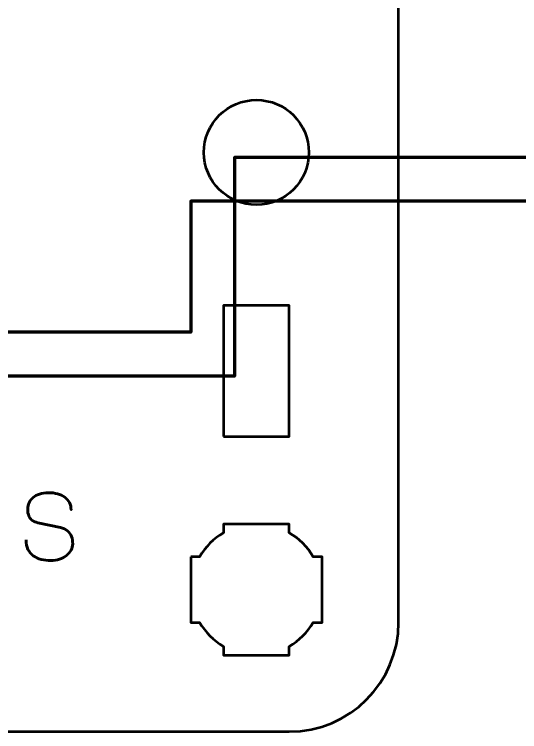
# Model space of a CAD drawing. Header units: centimetres. Extents: x -25.1 to 4.2, y -17.5 to -11.2.
# Drawn here: x -21.607 to -19.296, y -17.5 to -14.218 of the extents above; entities that cross this region are included whole.
import ezdxf

# ---------------------------------------------------------------- set-up
doc = ezdxf.new("R2010")
doc.units = ezdxf.units.CM
doc.header["$MEASUREMENT"] = 0
doc.layers.add('Layer 1', color=7, linetype='Continuous')

msp = doc.modelspace()

# ---------------------------------------------------------------- linework, layer by layer
at = {"layer": 'Layer 1', "color": 253, "lineweight": 53}
msp.add_lwpolyline([(-20.65, -16.15), (-20.35, -16.15), (-20.35, -15.55), (-20.65, -15.55), (-20.65, -16.15)], close=True, dxfattribs=at)
msp.add_ellipse((-20.5, -14.85), major_axis=(0, 0.24), ratio=1, dxfattribs=at)
for points, knots in [([(-25.15, -17), (-25.15, -17), (-25.15, -12.7), (-25.15, -12.7), (-25.15, -12.7), (-25.15, -12.42391), (-24.92609, -12.2), (-24.65, -12.2), (-24.65, -12.2), (-24.65, -12.2), (-20.35, -12.2), (-20.35, -12.2), (-20.35, -12.2), (-20.07391, -12.2), (-19.85, -12.42391), (-19.85, -12.7), (-19.85, -12.7), (-19.85, -12.7), (-19.85, -17), (-19.85, -17), (-19.85, -17), (-19.85, -17.27609), (-20.07391, -17.5), (-20.35, -17.5), (-20.35, -17.5), (-20.35, -17.5), (-24.65, -17.5), (-24.65, -17.5), (-24.65, -17.5), (-24.92609, -17.5), (-25.15, -17.27609), (-25.15, -17)], [0, 0, 0, 0, 0.125, 0.125, 0.125, 0.125, 0.25, 0.25, 0.25, 0.25, 0.375, 0.375, 0.375, 0.375, 0.5, 0.5, 0.5, 0.5, 0.625, 0.625, 0.625, 0.625, 0.75, 0.75, 0.75, 0.75, 0.875, 0.875, 0.875, 0.875, 1, 1, 1, 1]), ([(-21.55323, -16.62265), (-21.55309, -16.63952), (-21.55013, -16.65398), (-21.5442, -16.66605), (-21.5442, -16.66605), (-21.53834, -16.67804), (-21.53016, -16.68785), (-21.51986, -16.69547), (-21.51986, -16.69547), (-21.50949, -16.70302), (-21.49756, -16.70859), (-21.48409, -16.71219), (-21.48409, -16.71219), (-21.47068, -16.71572), (-21.45629, -16.71748), (-21.44105, -16.71748), (-21.44105, -16.71748), (-21.42567, -16.71741), (-21.41184, -16.71515), (-21.39949, -16.71085), (-21.39949, -16.71085), (-21.38721, -16.70654), (-21.3767, -16.70076), (-21.36788, -16.69349), (-21.36788, -16.69349), (-21.35913, -16.68622), (-21.35236, -16.67811), (-21.34756, -16.66908), (-21.34756, -16.66908), (-21.34276, -16.66005), (-21.34022, -16.65081), (-21.33987, -16.64128), (-21.33987, -16.64128), (-21.33945, -16.62879), (-21.34128, -16.61736), (-21.3453, -16.60706), (-21.3453, -16.60706), (-21.34933, -16.59676), (-21.35554, -16.58815), (-21.36393, -16.5811), (-21.36393, -16.5811), (-21.37226, -16.57404), (-21.38277, -16.5691), (-21.39533, -16.56635), (-21.39533, -16.56635), (-21.39533, -16.56635), (-21.49904, -16.54391), (-21.49904, -16.54391), (-21.49904, -16.54391), (-21.50878, -16.54187), (-21.51718, -16.53841), (-21.52409, -16.53361), (-21.52409, -16.53361), (-21.53101, -16.52875), (-21.53637, -16.52204), (-21.54004, -16.51343), (-21.54004, -16.51343), (-21.54371, -16.5049), (-21.54561, -16.49403), (-21.54561, -16.48084), (-21.54561, -16.48084), (-21.54561, -16.47082), (-21.54356, -16.46137), (-21.5394, -16.45248), (-21.5394, -16.45248), (-21.53531, -16.44359), (-21.52924, -16.43575), (-21.52127, -16.42884), (-21.52127, -16.42884), (-21.5133, -16.422), (-21.50342, -16.41663), (-21.49171, -16.41275), (-21.49171, -16.41275), (-21.47992, -16.4088), (-21.46645, -16.40683), (-21.45121, -16.40676), (-21.45121, -16.40676), (-21.4359, -16.40676), (-21.42186, -16.40852), (-21.40902, -16.41205), (-21.40902, -16.41205), (-21.39625, -16.41558), (-21.38517, -16.42066), (-21.37586, -16.42743), (-21.37586, -16.42743), (-21.36654, -16.4342), (-21.35935, -16.44253), (-21.35441, -16.45226), (-21.35441, -16.45226), (-21.34947, -16.46207), (-21.34714, -16.47329), (-21.34749, -16.48592), (-21.34749, -16.48592), (-21.34714, -16.47329), (-21.34947, -16.46207), (-21.35441, -16.45226), (-21.35441, -16.45226), (-21.35935, -16.44253), (-21.36654, -16.4342), (-21.37586, -16.42743), (-21.37586, -16.42743), (-21.38517, -16.42066), (-21.39625, -16.41558), (-21.40902, -16.41205), (-21.40902, -16.41205), (-21.42186, -16.40852), (-21.4359, -16.40676), (-21.45121, -16.40676), (-21.45121, -16.40676), (-21.46645, -16.40683), (-21.47992, -16.4088), (-21.49171, -16.41275), (-21.49171, -16.41275), (-21.50342, -16.41663), (-21.5133, -16.422), (-21.52127, -16.42884), (-21.52127, -16.42884), (-21.52924, -16.43575), (-21.53531, -16.44359), (-21.5394, -16.45248), (-21.5394, -16.45248), (-21.54356, -16.46137), (-21.54561, -16.47082), (-21.54561, -16.48084), (-21.54561, -16.48084), (-21.54561, -16.49403), (-21.54378, -16.5049), (-21.54025, -16.51336), (-21.54025, -16.51336), (-21.53665, -16.5219), (-21.53136, -16.52853), (-21.52444, -16.5334), (-21.52444, -16.5334), (-21.51753, -16.5382), (-21.50906, -16.54173), (-21.49904, -16.54391), (-21.49904, -16.54391), (-21.49904, -16.54391), (-21.39533, -16.56635), (-21.39533, -16.56635), (-21.39533, -16.56635), (-21.38249, -16.5691), (-21.3719, -16.57404), (-21.36358, -16.5811), (-21.36358, -16.5811), (-21.35518, -16.58815), (-21.34904, -16.59676), (-21.34509, -16.60706), (-21.34509, -16.60706), (-21.34121, -16.61736), (-21.33945, -16.62879), (-21.33987, -16.64128), (-21.33987, -16.64128), (-21.34022, -16.65081), (-21.34276, -16.66005), (-21.34756, -16.66908), (-21.34756, -16.66908), (-21.35236, -16.67811), (-21.35913, -16.68622), (-21.36788, -16.69349), (-21.36788, -16.69349), (-21.3767, -16.70076), (-21.38721, -16.70654), (-21.39949, -16.71085), (-21.39949, -16.71085), (-21.41184, -16.71515), (-21.42567, -16.71741), (-21.44105, -16.71748), (-21.44105, -16.71748), (-21.45629, -16.71748), (-21.47068, -16.71572), (-21.48409, -16.71219), (-21.48409, -16.71219), (-21.49756, -16.70859), (-21.50949, -16.70302), (-21.51986, -16.69547), (-21.51986, -16.69547), (-21.53016, -16.68785), (-21.53834, -16.67804), (-21.5442, -16.66605), (-21.5442, -16.66605), (-21.55013, -16.65398), (-21.55309, -16.63952), (-21.55323, -16.62265)], [0, 0, 0, 0, 0.0217391, 0.0217391, 0.0217391, 0.0217391, 0.0434783, 0.0434783, 0.0434783, 0.0434783, 0.0652174, 0.0652174, 0.0652174, 0.0652174, 0.0869565, 0.0869565, 0.0869565, 0.0869565, 0.1086957, 0.1086957, 0.1086957, 0.1086957, 0.1304348, 0.1304348, 0.1304348, 0.1304348, 0.1521739, 0.1521739, 0.1521739, 0.1521739, 0.173913, 0.173913, 0.173913, 0.173913, 0.1956522, 0.1956522, 0.1956522, 0.1956522, 0.2173913, 0.2173913, 0.2173913, 0.2173913, 0.2391304, 0.2391304, 0.2391304, 0.2391304, 0.2608696, 0.2608696, 0.2608696, 0.2608696, 0.2826087, 0.2826087, 0.2826087, 0.2826087, 0.3043478, 0.3043478, 0.3043478, 0.3043478, 0.326087, 0.326087, 0.326087, 0.326087, 0.3478261, 0.3478261, 0.3478261, 0.3478261, 0.3695652, 0.3695652, 0.3695652, 0.3695652, 0.3913043, 0.3913043, 0.3913043, 0.3913043, 0.4130435, 0.4130435, 0.4130435, 0.4130435, 0.4347826, 0.4347826, 0.4347826, 0.4347826, 0.4565217, 0.4565217, 0.4565217, 0.4565217, 0.4782609, 0.4782609, 0.4782609, 0.4782609, 0.5, 0.5, 0.5, 0.5, 0.5217391, 0.5217391, 0.5217391, 0.5217391, 0.5434783, 0.5434783, 0.5434783, 0.5434783, 0.5652174, 0.5652174, 0.5652174, 0.5652174, 0.5869565, 0.5869565, 0.5869565, 0.5869565, 0.6086957, 0.6086957, 0.6086957, 0.6086957, 0.6304348, 0.6304348, 0.6304348, 0.6304348, 0.6521739, 0.6521739, 0.6521739, 0.6521739, 0.673913, 0.673913, 0.673913, 0.673913, 0.6956522, 0.6956522, 0.6956522, 0.6956522, 0.7173913, 0.7173913, 0.7173913, 0.7173913, 0.7391304, 0.7391304, 0.7391304, 0.7391304, 0.7608696, 0.7608696, 0.7608696, 0.7608696, 0.7826087, 0.7826087, 0.7826087, 0.7826087, 0.8043478, 0.8043478, 0.8043478, 0.8043478, 0.826087, 0.826087, 0.826087, 0.826087, 0.8478261, 0.8478261, 0.8478261, 0.8478261, 0.8695652, 0.8695652, 0.8695652, 0.8695652, 0.8913043, 0.8913043, 0.8913043, 0.8913043, 0.9130435, 0.9130435, 0.9130435, 0.9130435, 0.9347826, 0.9347826, 0.9347826, 0.9347826, 0.9565217, 0.9565217, 0.9565217, 0.9565217, 0.9782609, 0.9782609, 0.9782609, 0.9782609, 1, 1, 1, 1]), ([(-20.8, -16.7), (-20.8, -16.7), (-20.75985, -16.7), (-20.75985, -16.7), (-20.75985, -16.7), (-20.7335, -16.65447), (-20.69553, -16.6165), (-20.65, -16.59015), (-20.65, -16.59015), (-20.65, -16.59015), (-20.65, -16.55), (-20.65, -16.55), (-20.65, -16.55), (-20.65, -16.55), (-20.5, -16.55), (-20.5, -16.55), (-20.5, -16.55), (-20.5, -16.55), (-20.35, -16.55), (-20.35, -16.55), (-20.35, -16.55), (-20.35, -16.55), (-20.35, -16.59015), (-20.35, -16.59015), (-20.35, -16.59015), (-20.30447, -16.6165), (-20.2665, -16.65447), (-20.24015, -16.7), (-20.24015, -16.7), (-20.24015, -16.7), (-20.2, -16.7), (-20.2, -16.7), (-20.2, -16.7), (-20.2, -16.7), (-20.2, -16.85), (-20.2, -16.85), (-20.2, -16.85), (-20.2, -16.85), (-20.2, -17), (-20.2, -17), (-20.2, -17), (-20.2, -17), (-20.24015, -17), (-20.24015, -17), (-20.24015, -17), (-20.2665, -17.04553), (-20.30447, -17.0835), (-20.35, -17.10985), (-20.35, -17.10985), (-20.35, -17.10985), (-20.35, -17.15), (-20.35, -17.15), (-20.35, -17.15), (-20.35, -17.15), (-20.5, -17.15), (-20.5, -17.15), (-20.5, -17.15), (-20.5, -17.15), (-20.65, -17.15), (-20.65, -17.15), (-20.65, -17.15), (-20.65, -17.15), (-20.65, -17.10985), (-20.65, -17.10985), (-20.65, -17.10985), (-20.69553, -17.0835), (-20.7335, -17.04553), (-20.75985, -17), (-20.75985, -17), (-20.75985, -17), (-20.8, -17), (-20.8, -17), (-20.8, -17), (-20.8, -17), (-20.8, -16.85), (-20.8, -16.85), (-20.8, -16.85), (-20.8, -16.85), (-20.8, -16.7), (-20.8, -16.7)], [0, 0, 0, 0, 0.05, 0.05, 0.05, 0.05, 0.1, 0.1, 0.1, 0.1, 0.15, 0.15, 0.15, 0.15, 0.2, 0.2, 0.2, 0.2, 0.25, 0.25, 0.25, 0.25, 0.3, 0.3, 0.3, 0.3, 0.35, 0.35, 0.35, 0.35, 0.4, 0.4, 0.4, 0.4, 0.45, 0.45, 0.45, 0.45, 0.5, 0.5, 0.5, 0.5, 0.55, 0.55, 0.55, 0.55, 0.6, 0.6, 0.6, 0.6, 0.65, 0.65, 0.65, 0.65, 0.7, 0.7, 0.7, 0.7, 0.75, 0.75, 0.75, 0.75, 0.8, 0.8, 0.8, 0.8, 0.85, 0.85, 0.85, 0.85, 0.9, 0.9, 0.9, 0.9, 0.95, 0.95, 0.95, 0.95, 1, 1, 1, 1])]:
    msp.add_open_spline(points, degree=3, knots=knots, dxfattribs=at)
at = {"layer": 'Layer 1', "color": 1, "lineweight": 106}
msp.add_open_spline([(-4.119, -15.27298), (-4.119, -15.27298), (-4.119, -14.87299), (-4.119, -14.87299), (-4.119, -14.87299), (-4.119, -14.87299), (-20.60002, -14.87299), (-20.60002, -14.87299), (-20.60002, -14.87299), (-20.60002, -14.87299), (-20.60002, -15.87299), (-20.60002, -15.87299), (-20.60002, -15.87299), (-20.60002, -15.87299), (-22.627, -15.87299), (-22.627, -15.87299)], degree=3, knots=[0, 0, 0, 0, 0.25, 0.25, 0.25, 0.25, 0.5, 0.5, 0.5, 0.5, 0.75, 0.75, 0.75, 0.75, 1, 1, 1, 1], dxfattribs=at)
at = {"layer": 'Layer 1', "color": 3, "lineweight": 106}
msp.add_open_spline([(-4.627, -15.27298), (-4.627, -15.27298), (-4.627, -15.07299), (-4.627, -15.07299), (-4.627, -15.07299), (-4.627, -15.07299), (-20.80002, -15.07299), (-20.80002, -15.07299), (-20.80002, -15.07299), (-20.80002, -15.07299), (-20.80002, -15.67299), (-20.80002, -15.67299), (-20.80002, -15.67299), (-20.80002, -15.67299), (-22.373, -15.67299), (-22.373, -15.67299)], degree=3, knots=[0, 0, 0, 0, 0.25, 0.25, 0.25, 0.25, 0.5, 0.5, 0.5, 0.5, 0.75, 0.75, 0.75, 0.75, 1, 1, 1, 1], dxfattribs=at)

doc.saveas('drawing.dxf')
